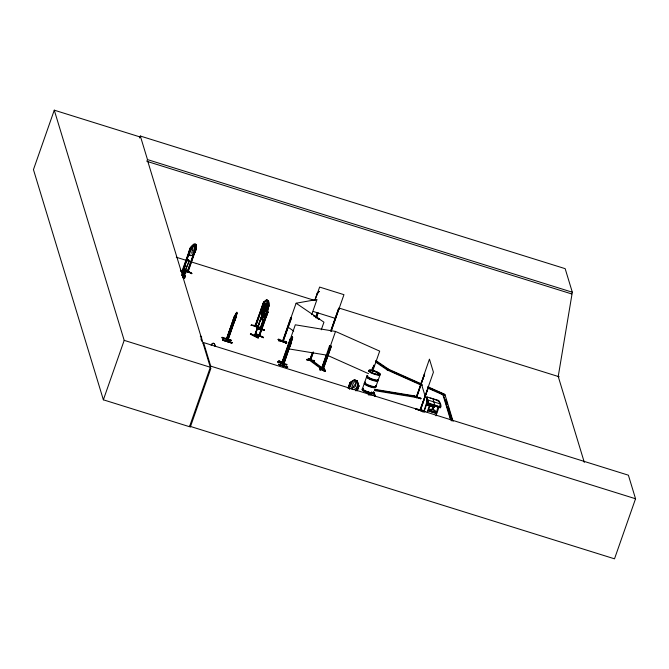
<?xml version="1.0" encoding="UTF-8"?>
<svg xmlns="http://www.w3.org/2000/svg" width="669" height="669" viewBox="0 0 669 669"><rect width="100%" height="100%" fill="white"/><g stroke="black" fill="none" stroke-linecap="round" stroke-linejoin="round"><path stroke-width="1" d="M313.928 315.45L313.719 315.927L313.903 315.433L319.389 319.071L319.18 319.514L317.616 318.494M319.598 319.531L314.89 316.437M433.119 407.538L433.136 405.807M191.309 247.647L182.788 271.664L182.236 271.614L182.905 270.627M183.716 274.817C182.578 275.461 184.769 274.633 184.301 275.804M183.164 275.176L183.323 274.641L183.072 275.235M373.151 395.379L373.269 393.581L372.357 393.171L370.81 395.279M191.685 273.203L184.686 269.44L191.819 273.654L184.585 269.816M256.913 329.064L256.996 328.588M256.988 328.579L264.38 329.775L257.013 328.646M264.38 329.742L264.489 330.352M415.675 409.077L415.817 408.608L424.94 411.468L424.765 411.937L422.08 410.975M195.816 244.336L194.495 250.917L192.429 253.099L191.133 253.041L190.606 250.733L193.793 244.202L195.816 244.336L196.393 248.09L188.056 271.915L184.686 271.714M314.305 360.992L306.728 359.822L306.904 359.328L314.43 360.574L314.53 361.185M231.875 343.155L222.744 340.078L231.875 342.929M222.869 339.718L232.001 342.57L222.869 339.718L222.735 340.32L231.884 343.097L232.001 342.545M278.455 364.488L278.597 364.02L287.729 366.88L287.595 367.507L278.429 364.513L287.603 367.482M267.073 300.674L267.742 301.083L266.321 312.306M235.179 315.668L236.684 312.465L235.011 315.383L226.682 339.233L227.468 341.667L235.764 317.85L236.834 313.268M255.683 333.965L263.285 337.778L263.461 337.285M255.876 333.998L255.767 333.53L263.486 337.301M263.369 337.653L255.591 334.023M201.035 339.827L201.369 336.398L201.52 339.3M428.67 410.122L428.77 409.537L432.885 408.993M428.829 409.579L428.503 410.114L436.472 412.505L436.238 413.35L428.219 410.758L430.46 404.653L429.966 404.411M433.144 404.946L432.793 409.47L433.412 406.008M432.793 409.47L433.328 405.866M433.512 405.924L432.943 408.257M436.439 412.28L428.503 410.114L432.751 409.277M432.994 409.052L436.631 411.987L436.464 412.556L432.818 409.303M267.667 311.963C267.7 315.3 267.282 302.028 267.935 312.231M183.331 274.859L183.222 275.193M184.017 275.528L184.711 275.402L184.05 275.536M184.31 275.494L184.677 275.469M267.617 308.601L266.128 315.099L264.272 317.39L263.193 317.441L262.892 315.241L263.887 312.415L265.994 308.677L267.533 308.56M183.707 274.842L183.649 275.394L183.657 274.742M184.234 275.084L184.962 274.892L184.05 277.493L183.181 277.476L184.092 274.875L184.962 274.892M194.988 244.795L193.943 249.704L192.772 251.134L192.12 251.101L192.58 247.948L194.345 244.762L194.913 244.754M184.677 275.335L184.167 275.411M265.877 308.451L266.421 304.855L265.827 304.462L263.511 308.936L263.611 310.801L264.205 311.194L265.3 310.115M139.645 137.998L140.331 136.041L565.163 268.662L572.321 292.219L558.222 376.471L584.321 462.404M432.91 408.241L432.985 407.822M415.976 397.353L416.361 396.466C416.101 399.284 416.168 396.165 420.776 398.799L420.952 398.306L411.686 395.822M416.837 396.842L416.436 396.717M184.485 275.427L184.552 275.101M369.221 371.119L369.865 371.462L369.263 371.078M369.531 370.969L369.74 370.961M379.039 374.314L378.353 373.862L379.064 374.406M435.971 415.825L438.956 407.304C437.426 405.966 436.305 414.17 436.631 411.987M440.503 407.831L429.289 404.544C427.34 404.335 425.325 397.035 427.073 397.938M440.62 407.496L429.406 404.21C427.524 403.976 425.007 396.391 427.416 397.67M232.72 323.779C235.438 314.213 231.926 321.271 233.004 324.498M232.904 324.465C237.144 318.227 239.134 301.945 233.615 321.488L233.782 322.023L234.727 320.317M227.042 338.405C227.142 341.257 225.428 337.694 227.092 338.422M227.134 338.614L226.657 338.464M235.739 317.85L235.354 317.532L227.008 341.508L227.326 340.421L227.753 340.605M227.293 340.613L227.711 340.554M282.778 362.707L282.318 362.573L282.82 362.749M290.839 339.81L290.421 339.685L282.109 363.643L282.535 363.819L282.87 362.924L282.36 362.765M283.372 364.856L283.196 366.002L292.662 337.628L282.836 365.893L283.062 364.781M283.48 365.098L282.385 363.091M316.546 317.783L316.445 316.73M426.947 403.549C426.412 404.369 427.491 402.705 428.77 403.842M434.549 406.443L434.641 406.367M282.519 363.618L290.739 339.718L292.412 336.8L291.45 341.817L283.179 365.801L282.678 365.617M236.466 313.301L227.092 341.533L226.365 339.133M292.194 337.636L282.828 365.868L282.151 362.163M181.868 275.477L185.271 265.008A3.228 1.305 -65.1 0 1 186.584 261.002A3.228 1.305 -65.1 0 1 188.742 260.266A3.228 1.305 -65.1 0 1 187.797 264.138M182.035 275.561L185.438 265.083A3.228 1.305 -65.1 0 1 186.91 260.877A3.228 1.305 -65.1 0 1 188.993 260.659A3.228 1.305 -65.1 0 1 187.521 264.857L183.038 276.406M140.406 137.061L54.273 110.176L33.45 169.625L103.369 399.811L189.503 426.705L210.718 366.135L203.56 342.57L628.392 475.191L635.55 498.756L614.51 558.824L189.678 426.212M140.331 136.041L147.489 159.598L146.879 161.338L571.711 293.95M103.369 399.811L124.191 340.362L54.273 110.176M191.108 247.848L190.331 247.689L181.935 271.463L182.595 271.497M196.469 248.065C196.561 251.912 188.742 260.969 189.176 251.552C189.176 246.326 198.308 239.561 195.841 248.065L187.454 271.848C187.404 271.037 189.118 270.744 187.755 270.978M182.871 270.544L184.201 266.739M186.199 261.035L188.867 253.417M184.401 275.043L183.181 277.476M185.723 272.91L185.547 273.404L180.864 271.029L185.221 273.395L185.714 272.91L180.429 270.142M183.85 277.401L184.761 274.8M184.761 278.045L185.246 276.172L184.644 277.426L182.779 277.627M187.613 271.873L187.211 271.714L193.6 253.643M194.804 251.77L187.805 271.748L184.443 271.589M191.652 273.195L191.819 273.654M203.167 343.69L203.56 342.57M210.936 368.193L190.289 427.148L190.029 426.32M231.123 340.446L221.949 337.736L231.081 340.58L231.257 340.086L222.108 337.26L221.949 337.736M226.331 339.3L234.694 315.35L235.112 315.475M226.44 339.384L234.694 315.35M226.758 339.484L235.112 315.417M251.368 325.485L251.527 324.983L258.911 326.121L258.736 326.614L251.109 325.243M250.75 333.781L258.318 337.987L258.493 337.494L250.783 333.739L250.357 334.224L258.042 338.004L258.477 337.494M260.851 328.722L260.04 328.362L260.935 328.763L260.316 329.6L254.914 326.062L255.224 325.167L256.11 325.602L255.299 325.234M262.616 312.548L262.223 309.53C261.93 306.594 269.833 299.762 262.39 306.118L260.943 309.806L261.52 314.79L261.01 309.814L263.636 302.329L254.922 326.029M255.566 325.159L263.586 302.263M263.31 302.288L263.803 302.614L255.407 326.38L255.834 325.56M256.043 325.56L255.809 326.464L264.28 302.355M267.148 300.69L264.832 305.164L264.932 307.029L265.526 307.422L266.622 306.335C267.7 301.443 268.353 310.416 267.165 311.545M254.312 336.022L263.168 312.247L254.764 335.997L255.182 336.173L255.458 335.286L254.613 335.152M265.919 308.534L262.95 312.381L254.605 336.181L263.168 312.247M254.889 336.022L255.098 335.144M266.003 308.576L261.955 319.849L263.636 319.673M259.84 329.29L263.151 319.749M267.148 308.334L268.603 305.206M260.233 328.638L255.742 325.811L260.325 328.395M260.408 328.345L263.41 319.782M267.408 308.367L268.528 305.507M260.475 328.471L260.316 329.6L268.637 305.8L268.152 305.474M264.564 318.21L260.651 329.658L255.182 326.071M267.232 310.592L268.896 305.842L268.403 305.516M268.486 300.891L269.063 305.867L267.659 309.63L267.249 304.671L265.484 303.475L262.315 306.109M259.162 336.005L267.617 311.921L259.204 336.03L258.752 335.863L259.112 334.993M265.133 317.783L258.752 335.863M254.747 336.198L259.555 336.014L267.918 312.155M262.097 319.79L261.696 316.119L262.039 319.891L263.711 319.815L266.68 315.969L268.001 312.197M278.153 339.593L286.466 343.289L278.162 339.576L278.547 339.058L286.85 342.754L286.466 343.289M282.761 341.483L278.58 340.571M278.831 340.814L278.99 340.312L286.499 341.541L286.332 342.035L283.614 341.591M283.338 340.931C282.142 339.384 284.099 342.679 282.427 341.407C284.333 339.768 282.285 340.496 282.686 341.249M282.477 341.466L290.747 317.549L291.383 317.608L282.979 341.767L291.567 318.026L290.831 317.658L291.567 318.026M282.669 341.466L296.099 303.224L317.006 299.495L311.67 314.714M277.66 361.879L286.809 364.914L277.643 361.929L286.984 364.421L286.809 364.914M278.705 361.118L284.384 364.747L284.559 364.245L279.299 360.691L278.705 361.118L284.384 364.747M282.494 363.041L281.741 362.916L290.07 339.133L290.747 339.242L282.561 363.811M282.36 362.222C281.206 361.603 284.476 362.782 282.092 362.046L282.059 363.091M282.034 363.075L295.313 324.808L335.495 331.431L379.691 351.133L372.625 371.312M290.421 339.685L282.009 363.459L282.477 363.576M290.271 345.932L288.607 348.909L290.271 345.99L291.592 342.219L291.157 342.085M283.965 364.68L278.714 361.101M314.739 300.381L317.407 292.771L318.26 292.997M314.932 300.506L319.615 287.076L343.958 294.678L331.214 331.088M317.282 312.791L315.617 317.549L315.843 316.671L316.537 316.763M315.726 317.658L316.027 316.797L316.838 316.939M315.801 317.675L317.466 312.916M315.935 317.725L315.919 316.68M316.613 316.696L317.942 312.891M316.445 317.8L318.135 313.017M308.376 358.45L308.116 359.194L323.595 370.693L325.134 370.986L325.393 370.241L309.906 358.743L308.376 358.45L323.855 369.949L325.393 370.241M310.383 359.228L309.797 360.073L310.349 360.407L313.268 351.869M312.465 352.504L309.747 360.039L310.633 360.449L310.884 359.521L310.324 359.186M312.724 352.546L309.981 359.395M310.55 360.415L313.201 352.864M321.279 329.792L323.947 322.182L296.15 303.249M330.77 330.879L338.464 308.919L338.899 309.128L338.464 308.919M330.795 330.963L338.489 309.003M331.18 331.004L338.874 309.045M321.162 368.979L319.464 367.833L319.64 367.34L325.142 371.462L321.923 369.539M324.85 371.345L319.682 367.356M325.142 371.462L319.464 367.833M321.162 369.405L322.19 369.706L321.17 369.413L326.238 355.197M323.286 369.163L321.839 368.719L321.404 369.564L329.574 345.647M322.107 369.664L330.252 345.756L331.356 346.182L322.851 369.982M322.09 369.689L335.529 331.431M322.207 369.706L322.491 368.728M322.976 370.032L331.356 346.182M324.047 369.096C314.112 371.964 325.686 367.289 324.055 369.246M323.595 370.693L323.855 369.949M324.724 371.395L324.933 370.944M357.129 390.738L358.902 385.98L357.346 381.012L354.353 379.816L350.121 382.392L348.8 386.164L349.753 389.141M348.156 388.229L350.121 382.392M348.248 388.187L350.247 382.484L351.083 382.802M348.942 388.555L351.024 382.735M349.042 388.513L351.158 382.492M356.251 390.453L357.915 385.695L358.801 385.98L357.263 381.087C353.759 377.659 351.518 383.094 350.69 385.871L351.794 388.89L353.7 389.667L356.41 388.212L357.397 385.377L357.229 381.104M356.343 390.412L358.241 385.352M357.037 390.771L358.827 385.963M362.498 388.597L364.346 383.329M364.73 382.233L366.645 376.772M372.207 370.024C371.395 367.624 375.761 364.856 373.879 365.249M372.34 369.999L374.013 365.224M375.961 386.456L377.876 380.996M378.269 379.9L380.117 374.632A6.046 1.313 19.3 0 0 372.566 370.576A6.046 1.313 19.3 0 0 370.793 372.34A6.046 1.313 19.3 0 0 380.126 374.632M421.119 383.763L388.756 369.321L387.736 370.2L388.497 370.066L387.033 369.823L387.292 369.079L375.434 361.001M414.479 396.658L414.738 395.923L374.757 389.333M414.738 395.923L415.75 396.608L415.491 397.353L374.481 390.596M424.372 374.632L416.536 397.687M416.503 397.712L421.771 382.492M422.775 379.624L424.447 374.857M415.641 409.102L415.817 408.608M420.358 410.565L428.612 386.54L419.873 410.214L420.341 409.579L422.131 410.156L422.683 411.97M428.612 386.54L420.383 410.373M421.871 410.9L422.131 410.156M427.7 399.435L423.678 411.769M427.407 400.999L427.759 400.003L439.934 403.808L440.72 407.22L429.523 403.884C427.851 403.716 425.058 396.048 427.533 397.344M426.412 404.829L426.671 404.084L434.699 406.677L434.44 407.421L426.412 404.829L434.44 407.421M424.021 411.979L426.738 404.126M426.889 403.783L431.338 404.603M427.182 411.987L429.833 404.419L430.468 404.636M434.49 406.167L434.833 405.171L432.851 398.632L430.134 398.155M434.407 407.321L434.699 406.677M450.463 419.614L442.937 394.835L443.196 394.091L443.957 393.957L443.698 394.702M444.709 395.387L444.969 394.651L427.968 387.301M281.925 363.041L282.678 363.158L282.285 362.974M183.431 274.892L183.824 274.817M236.567 313.335L234.426 319.941L235.02 318.745M292.294 337.669L290.154 344.276L290.747 343.072M420.943 398.306L411.803 395.496M264.698 312.381L266.354 309.137L266.898 309.111M232.871 324.582L234.443 321.563M292.311 336.766L290.839 339.743M255.474 335.328L254.638 335.177M259.539 335.989L259.12 335.805M290.463 344.652L289.51 346.35L289.97 343.038L292.278 336.875L292.629 337.711M351.911 388.94L357.313 381.021M265.735 313.962L264.138 315.475L264.121 314.037M258.443 326.397L251.076 325.268L258.711 326.505M266.638 315.935L263.711 319.815M184.025 278.153L184.41 278.087M191.209 247.839L190.573 247.814L182.344 271.622M368.945 395.387L371.604 392.277L374.339 393.489L375.2 396.433M264.447 310.056C262.532 313.627 261.161 310.909 264.314 309.295L264.355 305.842L264.807 308.936C266.647 305.465 267.976 308.275 264.932 309.73M193.876 244.244L190.331 247.689M317.566 292.888L319.08 291.525L317.507 292.846L316.337 296.635M319.121 291.592L317.407 292.771M263.502 302.246L266.722 299.687L263.553 302.321L264.163 302.681M184.452 278.103L184.703 277.719L183.231 277.878M368.268 394.2L371.588 392.159L374.414 393.405L375.301 396.408M368.326 394.284L371.604 392.277M350.941 382.844L350.155 382.526L354.394 379.917M355.833 390.696L357.53 389.667M355.891 390.788L357.614 389.743L358.902 385.98M282.686 340.471L283.313 340.764M348.909 386.172L349.845 389.099M377.935 373.745L378.721 374.406M428.294 410.825L436.213 413.333M226.942 341.29L227.443 341.466M374.414 393.405L374.381 396.073M291.383 317.608L290.747 317.549M283.405 340.571L282.82 340.605M322.098 368.619L323.411 369.129M324.231 368.753L319.732 369.765L321.722 369.363M323.319 369.087L323.11 369.99M310.056 359.178L310.65 359.546M310.909 359.588L310.466 359.454L310.249 360.357M321.471 368.535L322.408 368.803M183.147 270.761C181.458 269.841 184.042 271.806 182.545 271.48M187.596 270.836L188.106 270.878M267.675 308.501L265.911 308.635L262.95 312.381M263.435 312.373L262.716 312.264M259.079 334.952L259.614 334.968M254.362 336.005L259.304 335.838M378.47 373.862L377.91 373.887M378.796 373.963L379.365 374.113L378.545 373.67M189.837 255.416L191.928 255.458L195.223 251.879M184.661 270.97L187.671 271.229L184.903 271.096M259.43 334.935L259.907 335.119L259.062 334.993M321.555 368.552L321.404 369.564M420.91 411.418L420.575 409.428M419.965 410.222L420.349 410.54M369.48 371.354L369.731 371.27M377.977 373.812L378.604 374.038M378.537 374.222L379.457 374.264M268.637 305.8L269.063 305.867M264.012 311.704L262.683 310.985L263.987 311.813M256.896 328.972L264.489 330.386M290.931 339.367L290.07 339.133M329.758 345.773L330.603 345.856L322.14 369.664L322.893 369.99M278.538 340.621L286.332 342.035M314.53 361.218L306.728 359.822M286.984 348.591L327.166 355.214L368.544 373.662M387.292 369.079L388.756 369.321L376.053 360.666M374.749 389.851L415.75 396.608M400.129 394.3L402.178 394.635M420.667 409.704L420.283 409.537M201.52 336.331L201.678 341.24M200.692 336.507L200.265 336.147M378.83 374.372L379.08 374.096M424.706 373.678L416.143 397.612L429.448 359.128L433.428 372.207L420.032 410.44L416.519 409.378M415.257 396.96L420.776 398.799M416.603 409.277L420.232 410.49M422.089 411.151L423.903 411.769M147.489 159.598L572.321 292.219M176.273 257.239L313.895 300.205M338.823 307.983L559.217 376.789M313.234 311.47L335.629 318.461M235.421 317.758L235.864 317.884M288.632 348.8L288.389 347.997L288.699 348.942M433.604 399.234L437.066 400.313M227.719 340.797L226.657 338.765L227.552 340.772M210.718 366.135L635.55 498.756M124.191 340.362L210.325 367.248L147.874 161.647M378.612 373.854L379.039 374.013M437.936 400.589L438.897 401.099L439.583 403.374M437.819 400.915L438.27 401.091M322.408 369.664L323.018 369.957M378.487 374.331L377.918 374.055M357.915 385.695L358.701 386.021M278.195 339.534L286.675 343.247M427.775 386.741L443.957 393.957M387.995 369.464L422.256 384.75M390.403 370.919L401.826 376.011M403.725 376.864L415.148 381.957M417.046 382.81L419.906 384.081M429.423 388.329L433.228 390.027M435.134 390.88L437.986 392.151M439.893 393.004L442.744 394.275M387.736 370.2L421.997 385.495M427.708 388.045L442.937 394.835M187.521 264.857L183.197 276.356M182.871 275.16L185.079 276.188M227.343 341.416L235.722 317.491L236.893 313.385L236.583 312.431M432.199 405.071L434.708 406.376M184.602 269.883L191.585 273.629M181.123 270.995L185.556 273.278M283.213 340.889L283.296 341.842L282.502 341.441M282.937 341.75L283.096 340.605L283.531 340.906M313.811 315.81L315.375 316.838M317.716 318.377L319.305 319.473M266.638 299.67L268.57 300.899L267.107 308.1L265.125 309.555L263.937 308.769L263.544 305.75C264.665 298.784 269.9 297.797 268.913 305.85M265.392 303.575L267.182 304.755M282.895 341.533L283.221 341.775M381.723 365.45L384.265 367.181M376.02 362.322L387.033 369.823M287.821 327.032L293.716 331.046M379.198 373.954L379.532 374.448M444.969 394.651L453.097 421.411M445.914 399.36L447.419 404.31M448.021 406.292L452.236 420.174M443.196 394.091L451.324 420.86M439.926 405.222L440.386 406.744M432.5 411.36L432.216 412.004M421.119 382.911L425.099 395.989M232.661 323.662L232.971 324.607M189.252 251.527L189.912 255.458M262.825 310.918L262.181 306.017L262.758 311.001M375.652 387.217A6.021 1.305 19.3 0 1 368.945 386.465A6.021 1.305 19.3 0 1 364.814 383.145M375.56 386.406A6.121 1.321 19.3 0 1 369.815 386.364A6.121 1.321 19.3 0 1 364.864 382.727M369.965 392.862A6.021 1.305 19.3 0 1 363.819 390.453A6.021 1.305 19.3 0 1 362.891 388.63A6.021 1.305 19.3 0 0 363.811 390.479A6.021 1.305 19.3 0 0 369.957 392.887A6.021 1.305 19.3 0 1 362.347 389.199M373.72 392.728A6.021 1.305 19.3 0 1 373.645 393.063A6.021 1.305 19.3 0 0 373.712 392.753A6.021 1.305 19.3 0 1 373.653 393.038M373.545 391.883A6.021 1.305 19.3 0 1 367.891 391.85A6.021 1.305 19.3 0 1 363.016 388.271M373.511 392.034A6.046 1.313 19.3 0 1 373.294 393.021M372.482 393.054A6.046 1.313 19.3 0 1 365.015 390.847A6.046 1.313 19.3 0 1 362.949 388.405M377.851 379.841A6.121 1.321 19.3 0 1 371.362 379.532A6.121 1.321 19.3 0 1 367.983 376.129M375.719 385.662A6.021 1.305 19.3 0 1 370.066 385.628A6.021 1.305 19.3 0 1 365.199 382.041M377.634 380.201A6.021 1.305 19.3 0 1 371.981 380.168A6.021 1.305 19.3 0 1 367.114 376.58M375.677 386.063A6.121 1.321 19.3 0 1 369.932 386.03A6.121 1.321 19.3 0 1 364.981 382.392M377.968 379.507A6.121 1.321 19.3 0 1 372.232 379.465A6.121 1.321 19.3 0 1 367.281 375.827M378.336 379.557A6.021 1.305 19.3 0 1 371.63 378.796A6.021 1.305 19.3 0 1 367.498 375.485M362.422 388.865A6.021 1.305 19.3 0 1 362.874 388.672M369.748 393.481A6.021 1.305 19.3 0 1 362.222 389.433M369.882 393.138A6.046 1.313 19.3 0 1 362.247 389.417M362.322 389.074A6.046 1.313 19.3 0 1 362.782 388.89M211.195 345.296A3.228 1.923 -80.2 0 1 213.436 343.289A3.228 1.923 -80.2 0 1 214.841 345.998M211.354 345.321A3.228 1.923 -80.2 0 1 213.595 343.322A3.228 1.923 -80.2 0 1 215 346.024M356.151 381.188L355.373 386.448L353.926 387.527L352.973 387.142L352.513 385.277L353.098 383.621L355.197 380.803L356.151 381.188M426.847 396.918L428.829 403.19L440.035 406.802C442.452 408.082 439.934 400.497 438.053 400.254L426.847 396.918M289.443 343.481L288.448 348.106L289.418 343.49M430.669 405.33L430.443 406.175L430.669 405.33M311.654 313.82L311.654 313.82M258.97 335.244L255.106 335.403L258.97 335.244M370.869 372.123A6.046 1.313 19.3 0 0 380.201 374.414A6.046 1.313 19.3 0 0 372.641 370.358A6.046 1.313 19.3 0 0 370.869 372.123M370.693 372.666A6.021 1.305 19.3 0 0 379.992 374.949A6.021 1.305 19.3 0 0 372.466 370.902A6.021 1.305 19.3 0 0 370.693 372.666"/></g></svg>
